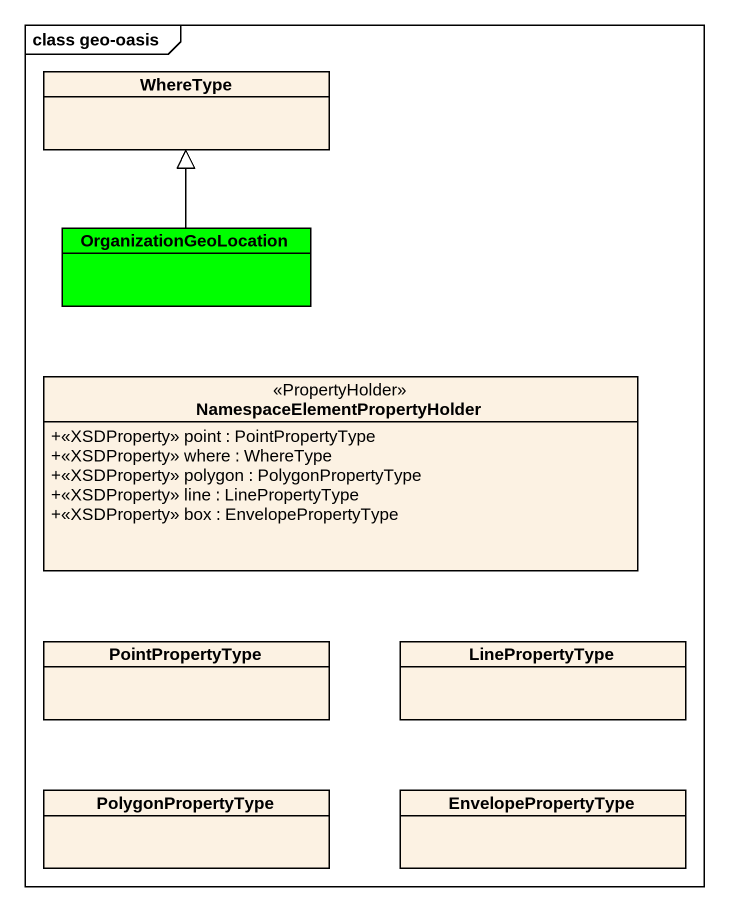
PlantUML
@startuml
mainframe class geo-oasis
hide circle
hide empty members
skinparam classAttributeIconSize 0
class WhereType
class OrganizationGeoLocation #00FF00
class "NamespaceElementPropertyHolder" as NamespaceElementPropertyHold <<PropertyHolder>> {
  +<<XSDProperty>> point : PointPropertyType
  +<<XSDProperty>> where : WhereType
  +<<XSDProperty>> polygon : PolygonPropertyType
  +<<XSDProperty>> line : LinePropertyType
  +<<XSDProperty>> box : EnvelopePropertyType
}
class PointPropertyType
class LinePropertyType
class PolygonPropertyType
class EnvelopePropertyType
OrganizationGeoLocation -up-|> WhereType
@enduml
